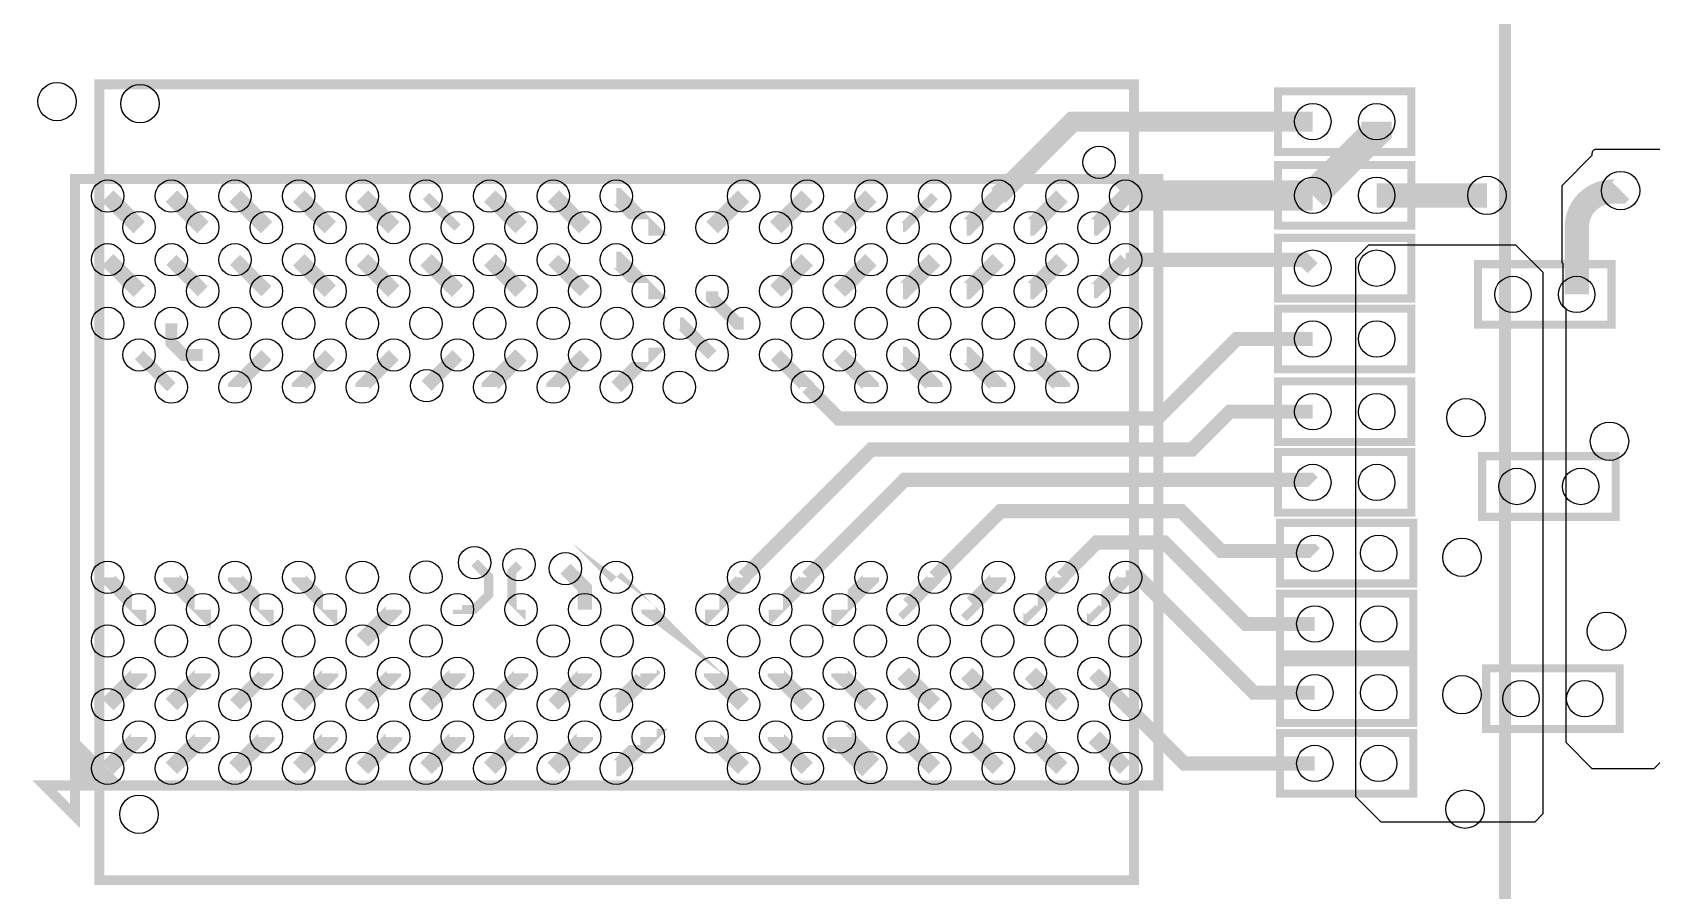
# Model space of a CAD drawing. Extents: x -17 to 168, y 0 to 127.
# Drawn here: x 96.72 to 117.06, y 68.71 to 79.5 of the extents above; entities that cross this region are included whole.
import ezdxf

# ---------------------------------------------------------------- set-up
doc = ezdxf.new("R2010")
doc.units = 0
doc.header["$MEASUREMENT"] = 0
for name, color, linetype in [('ET_TOP', 123, 'CONTINUOUS'), ('PG_SILKSCREEN_TOP', 123, 'CONTINUOUS'), ('PIN_TOP', 4, 'CONTINUOUS'), ('VC_TOP', 131, 'CONTINUOUS')]:
    doc.layers.add(name, color=color, linetype=linetype)

msp = doc.modelspace()

# ---------------------------------------------------------------- linework, layer by layer
at = {"layer": 'ET_TOP'}
for points, const_width in [([(113.608612, 78.375993), (113.608612, 78.250491), (112.806988, 77.448893)], 0.381), ([(112.806988, 78.375993), (109.790205, 78.375993), (108.854011, 77.439799)], 0.254), ([(98.058707, 77.044601), (97.663787, 77.439799)], 0.2032), ([(98.858807, 77.044601), (98.463887, 77.439799)], 0.2032), ([(99.658703, 77.044601), (99.263708, 77.439799)], 0.2032), ([(100.458803, 77.044601), (100.063808, 77.439799)], 0.2032), ([(101.258599, 77.044601), (100.863705, 77.439799)], 0.2032), ([(102.858799, 77.044601), (102.463905, 77.439799)], 0.2032), ([(103.658695, 77.044601), (103.2637, 77.439799)], 0.2032), ([(104.458694, 77.044601), (104.458795, 77.044601), (104.0638, 77.439799), (104.053894, 77.439799)], 0.2032), ([(105.258591, 77.044601), (105.653789, 77.439799)], 0.2032), ([(106.058691, 77.044601), (106.453889, 77.439799)], 0.2032), ([(106.858791, 77.044601), (107.253989, 77.439799)], 0.2032), ([(108.458686, 77.044601), (108.458787, 77.044601), (108.854011, 77.439799)], 0.2032), ([(109.258583, 77.044601), (109.258608, 77.044601), (109.653807, 77.439799)], 0.2032), ([(110.058683, 77.044601), (110.058708, 77.044601), (110.453907, 77.439799)], 0.2032), ([(112.806988, 77.448893), (110.463101, 77.448893), (110.453907, 77.439799)], 0.381), ([(113.608612, 77.448893), (114.995503, 77.448893)], 0.3048), ([(116.5733, 77.496695), (116.6622, 77.496695), (116.6749, 77.509395)], 0.3048), ([(102.058699, 77.044601), (101.663805, 77.439799)], 0.1143), ([(107.658586, 77.044601), (107.658687, 77.044601), (108.053911, 77.439799)], 0.1143), ([(116.123212, 76.204293), (116.123212, 77.046607)], 0.3048), ([(98.058707, 76.244704), (97.663787, 76.639903)], 0.2032), ([(98.858807, 76.244704), (98.463887, 76.639903)], 0.1778), ([(99.658703, 76.244704), (99.263708, 76.639903)], 0.1778), ([(100.458803, 76.244704), (100.063808, 76.639903)], 0.2032), ([(101.258599, 76.244704), (100.863705, 76.639903)], 0.2032), ([(102.058699, 76.244704), (101.663805, 76.639903)], 0.2032), ([(102.858799, 76.244704), (102.463905, 76.639903)], 0.2032), ([(103.658695, 76.244704), (103.2637, 76.639903)], 0.1778), ([(104.458694, 76.244704), (104.458795, 76.244704), (104.0638, 76.639903), (104.053894, 76.639903)], 0.2032), ([(106.058691, 76.244704), (106.453889, 76.639903)], 0.2032), ([(106.858791, 76.244704), (107.253989, 76.639903)], 0.2032), ([(107.658586, 76.244704), (107.658687, 76.244704), (108.053911, 76.639903)], 0.2032), ([(108.458686, 76.244704), (108.458787, 76.244704), (108.854011, 76.639903)], 0.2032), ([(109.258583, 76.244704), (109.258608, 76.244704), (109.653807, 76.639903)], 0.2032), ([(110.058683, 76.244704), (110.058708, 76.244704), (110.453907, 76.639903)], 0.1778), ([(110.453907, 76.639903), (112.701603, 76.639903), (112.806988, 76.534493)], 0.1778), ([(105.258591, 76.244704), (105.258591, 76.155804), (105.574592, 75.839803), (105.653789, 75.839803)], 0.1524), ([(98.858807, 75.444604), (98.616287, 75.444604), (98.463887, 75.597004), (98.463887, 75.839803)], 0.1524), ([(105.258591, 75.444604), (104.863595, 75.839803), (104.853689, 75.839803)], 0.1524), ([(106.453889, 75.039703), (106.847665, 74.646003), (110.855506, 74.646003), (111.854996, 75.645493), (112.806988, 75.645493)], 0.1778), ([(98.058707, 75.444604), (98.463887, 75.039703)], 0.1524), ([(99.658703, 75.444604), (99.263708, 75.049609), (99.263708, 75.039703)], 0.1778), ([(100.458803, 75.444604), (100.063808, 75.049609), (100.063808, 75.039703)], 0.1778), ([(101.258599, 75.444604), (100.863705, 75.049609), (100.863705, 75.039703)], 0.1778), ([(102.058699, 75.444604), (101.671095, 75.057)], 0.1778), ([(102.858799, 75.444604), (102.463905, 75.049609), (102.463905, 75.039703)], 0.2032), ([(103.658695, 75.444604), (103.2637, 75.049609), (103.2637, 75.039703)], 0.1778), ([(104.458694, 75.444604), (104.458795, 75.444604), (104.053894, 75.039703)], 0.1778), ([(106.058691, 75.444604), (106.453889, 75.049609), (106.453889, 75.039703)], 0.1778), ([(106.858791, 75.444604), (107.253989, 75.049609), (107.253989, 75.039703)], 0.2032), ([(107.658586, 75.444604), (107.658687, 75.444604), (108.053911, 75.049609), (108.053911, 75.039703)], 0.2032), ([(108.458686, 75.444604), (108.458787, 75.444604), (108.854011, 75.049609), (108.854011, 75.039703)], 0.2032), ([(109.258583, 75.444604), (109.258608, 75.444604), (109.653807, 75.049609), (109.653807, 75.039703)], 0.2032), ([(105.653789, 72.649791), (107.26039, 74.256392), (111.290887, 74.256392), (111.765588, 74.731093), (112.806988, 74.731093)], 0.1778), ([(112.806988, 73.842093), (112.773689, 73.875392), (107.67949, 73.875392), (106.453889, 72.649791)], 0.1778), ([(108.053911, 72.649791), (108.885812, 73.481692), (111.155201, 73.481692), (111.655073, 72.98182), (112.803661, 72.98182), (112.832388, 72.953093)], 0.1778), ([(104.458694, 72.244814), (104.458694, 72.244788), (104.458795, 72.244712), (104.053894, 72.649791)], 0.1778), ([(109.653807, 72.649791), (110.092007, 73.087992), (110.939301, 73.087992), (111.9632, 72.064093), (112.832388, 72.064093)], 0.1778), ([(102.2731, 72.834805), (102.4509, 72.657005), (102.4509, 72.429903), (102.265709, 72.244712), (102.058699, 72.244712), (102.058699, 72.244814)], 0.1143), ([(102.858799, 72.244814), (102.858799, 72.244712), (102.743305, 72.360307), (102.743305, 72.721699), (102.8319, 72.810395)], 0.1143), ([(103.658695, 72.244814), (103.658695, 72.244712), (103.658899, 72.516695), (103.4161, 72.759595)], 0.1778), ([(98.058707, 72.244814), (98.058707, 72.244712), (97.663787, 72.639911), (97.663787, 72.649791)], 0.1778), ([(98.858807, 72.244814), (98.858807, 72.244712), (98.463887, 72.639911), (98.463887, 72.649791)], 0.2032), ([(99.658703, 72.244814), (99.658703, 72.244712), (99.263708, 72.639911), (99.263708, 72.649791)], 0.1778), ([(100.458803, 72.244814), (100.458803, 72.244712), (100.063808, 72.639911), (100.063808, 72.649791)], 0.1778), ([(105.258591, 72.244814), (105.258591, 72.244712), (105.653789, 72.639911), (105.653789, 72.649791)], 0.1778), ([(106.058691, 72.244814), (106.058691, 72.244712), (106.453889, 72.639911), (106.453889, 72.649791)], 0.1778), ([(106.858791, 72.244814), (106.858791, 72.244712), (107.253989, 72.639911), (107.253989, 72.649791)], 0.2032), ([(107.658586, 72.244814), (107.658687, 72.244712), (108.053911, 72.639911), (108.053911, 72.649791)], 0.1778), ([(108.458686, 72.244814), (108.458787, 72.244712), (108.854011, 72.639911), (108.854011, 72.649791)], 0.2032), ([(109.258583, 72.244814), (109.258608, 72.244788), (109.258608, 72.244712), (109.653807, 72.639911), (109.653807, 72.649791)], 0.1778), ([(110.058683, 72.244814), (110.058708, 72.244788), (110.058708, 72.244712), (110.453907, 72.639911), (110.453907, 72.649791)], 0.1778), ([(110.453907, 72.649791), (110.615501, 72.649791), (112.0648, 71.200493), (112.832388, 71.200493)], 0.1778), ([(101.258599, 72.244814), (101.258599, 72.244712), (100.863705, 71.849691)], 0.2032), ([(98.058707, 71.444714), (98.058707, 71.444612), (97.663787, 71.049591)], 0.2032), ([(98.858807, 71.444714), (98.858807, 71.444612), (98.463887, 71.049591)], 0.2032), ([(99.658703, 71.444714), (99.658703, 71.444612), (99.263708, 71.049591)], 0.1778), ([(100.458803, 71.444714), (100.458803, 71.444612), (100.063808, 71.049591)], 0.2032), ([(101.258599, 71.444714), (101.258599, 71.444612), (100.863705, 71.049591)], 0.1778), ([(102.058699, 71.444714), (102.058699, 71.444612), (101.663805, 71.049591)], 0.2032), ([(102.858799, 71.444714), (102.858799, 71.444612), (102.463905, 71.049591)], 0.1778), ([(103.658695, 71.444714), (103.658695, 71.444612), (103.2637, 71.049591)], 0.1778), ([(104.458694, 71.444714), (104.458694, 71.444688), (104.458795, 71.444612), (104.0638, 71.049591), (104.053894, 71.049591)], 0.2032), ([(105.258591, 71.444714), (105.258591, 71.444612), (105.653789, 71.049591)], 0.2032), ([(106.058691, 71.444714), (106.058691, 71.444612), (106.453889, 71.049591)], 0.2032), ([(106.858791, 71.444714), (106.858791, 71.444612), (107.253989, 71.049591)], 0.2032), ([(107.658586, 71.444714), (107.658687, 71.444612), (108.053911, 71.049591)], 0.2032), ([(108.458686, 71.444714), (108.458787, 71.444612), (108.854011, 71.049591)], 0.2032), ([(109.258583, 71.444714), (109.258608, 71.444688), (109.258608, 71.444612), (109.653807, 71.049591)], 0.2032), ([(110.058683, 71.444714), (110.058708, 71.444688), (110.058708, 71.444612), (110.453907, 71.049591)], 0.1778), ([(112.832388, 70.311493), (111.192081, 70.311493), (110.453907, 71.049591)], 0.1778), ([(98.058707, 70.644817), (98.058707, 70.644791), (97.663787, 70.249491)], 0.2032), ([(98.858807, 70.644817), (98.858807, 70.644791), (98.463887, 70.249491)], 0.2032), ([(99.658703, 70.644817), (99.658703, 70.644791), (99.263708, 70.249491)], 0.2032), ([(100.458803, 70.644817), (100.458803, 70.644791), (100.063808, 70.249491)], 0.2032), ([(101.258599, 70.644817), (101.258599, 70.644791), (100.863705, 70.249491)], 0.2032), ([(102.058699, 70.644817), (102.058699, 70.644791), (101.663805, 70.249491)], 0.2032), ([(102.858799, 70.644817), (102.858799, 70.644791), (102.463905, 70.249491)], 0.2032), ([(103.658695, 70.644817), (103.658695, 70.644791), (103.2637, 70.249491)], 0.2032), ([(104.458694, 70.644817), (104.458694, 70.644791), (104.458795, 70.644791), (104.0638, 70.249491), (104.053894, 70.249491)], 0.2032), ([(105.258591, 70.644817), (105.258591, 70.644791), (105.653789, 70.249491)], 0.2032), ([(106.058691, 70.644817), (106.058691, 70.644791), (106.453889, 70.249491)], 0.2032), ([(106.858791, 70.644817), (106.858791, 70.644791), (106.864404, 70.644791), (107.2515, 70.257695)], 0.3048), ([(107.658586, 70.644817), (107.658611, 70.644791), (107.658687, 70.644791), (108.053911, 70.249491)], 0.2032), ([(108.458686, 70.644817), (108.458711, 70.644791), (108.458787, 70.644791), (108.854011, 70.249491)], 0.2032), ([(109.258583, 70.644817), (109.653807, 70.249491)], 0.2032), ([(110.058683, 70.644817), (110.453907, 70.249491)], 0.2032)]:
    msp.add_lwpolyline(points, dxfattribs=dict(at, const_width=const_width))
msp.add_lwpolyline([(116.3193, 70.244995), (115.9891, 70.575195), (115.9891, 76.023495), (115.951508, 76.061087), (115.951508, 76.589103), (115.9383, 76.602107), (115.9383, 77.572895), (116.3193, 77.953895), (116.3193, 77.979295, -0.414214), (116.3701, 78.030095), (117.4369, 78.030095), (117.7163, 77.750695), (117.7163, 70.867295), (117.094, 70.244995)], format="xyb", close=True, dxfattribs=at)
at = {"layer": 'ET_TOP', "const_width": 0.3048}
msp.add_lwpolyline([(116.123212, 77.046607, -0.414214), (116.5733, 77.496695)], format="xyb", dxfattribs=at)
at = {"layer": 'ET_TOP'}
msp.add_lwpolyline([(113.3475, 76.661493), (113.5126, 76.826593), (115.3541, 76.826593), (115.697, 76.483693), (115.697, 69.676493), (115.5954, 69.574893), (113.665, 69.574893), (113.3475, 69.892393)], close=True, dxfattribs=at)
at = {"layer": 'PG_SILKSCREEN_TOP'}
for points, const_width in [([(115.221995, 52.820595), (115.221995, 88.11641)], 0.1524), ([(97.759495, 70.060109), (97.276895, 70.542709), (97.276895, 70.415709), (97.607095, 70.085509), (97.505495, 70.085509), (97.302295, 70.288709), (97.251495, 70.237909), (97.251495, 70.034709), (97.403895, 70.034709), (97.403895, 70.060109), (97.276895, 70.187109)], 0.127)]:
    msp.add_lwpolyline(points, dxfattribs=dict(at, const_width=const_width))
for points, const_width in [([(97.558606, 78.844597), (97.558606, 68.844693), (110.558809, 68.844693), (110.558809, 78.844597)], 0.124993), ([(114.046, 77.994993), (112.3696, 77.994993), (112.3696, 78.756993), (114.046, 78.756993)], 0.1016), ([(112.3696, 77.829893), (114.046, 77.829893), (114.046, 77.067893), (112.3696, 77.067893)], 0.1016), ([(97.251495, 77.654709), (97.251495, 70.034709), (110.865895, 70.034709), (110.865895, 77.654709)], 0.127), ([(114.046, 76.153493), (112.3696, 76.153493), (112.3696, 76.915493), (114.046, 76.915493)], 0.1016), ([(114.8842, 76.585293), (116.5606, 76.585293), (116.5606, 75.823293), (114.8842, 75.823293)], 0.1016), ([(114.046, 75.264493), (112.3696, 75.264493), (112.3696, 76.026493), (114.046, 76.026493)], 0.1016), ([(114.046, 74.350093), (112.3696, 74.350093), (112.3696, 75.112093), (114.046, 75.112093)], 0.1016), ([(114.046, 73.461093), (112.3696, 73.461093), (112.3696, 74.223093), (114.046, 74.223093)], 0.1016), ([(114.935, 74.172293), (116.6114, 74.172293), (116.6114, 73.410293), (114.935, 73.410293)], 0.1016), ([(114.0714, 72.572093), (112.395, 72.572093), (112.395, 73.334093), (114.0714, 73.334093)], 0.1016), ([(114.0714, 71.683093), (112.395, 71.683093), (112.395, 72.445093), (114.0714, 72.445093)], 0.1016), ([(114.0714, 70.819493), (112.395, 70.819493), (112.395, 71.581493), (114.0714, 71.581493)], 0.1016), ([(114.9858, 71.505293), (116.6622, 71.505293), (116.6622, 70.743293), (114.9858, 70.743293)], 0.1016), ([(114.0714, 69.930493), (112.395, 69.930493), (112.395, 70.692493), (114.0714, 70.692493)], 0.1016), ([(97.251495, 70.034709), (96.870495, 70.034709), (97.251495, 69.653709)], 0.127)]:
    msp.add_lwpolyline(points, close=True, dxfattribs=dict(at, const_width=const_width))
at = {"layer": 'PIN_TOP'}
for centre, radius in [((112.806988, 78.375993), 0.2286), ((113.608612, 78.375993), 0.2286), ((112.806988, 77.448893), 0.2286), ((113.608612, 77.448893), 0.2286), ((98.058707, 77.044601), 0.2032), ((98.858807, 77.044601), 0.2032), ((99.658703, 77.044601), 0.2032), ((100.458803, 77.044601), 0.2032), ((101.258599, 77.044601), 0.2032), ((102.058699, 77.044601), 0.2032), ((102.858799, 77.044601), 0.2032), ((103.658695, 77.044601), 0.2032), ((104.458694, 77.044601), 0.2032), ((105.258591, 77.044601), 0.2032), ((106.058691, 77.044601), 0.2032), ((106.858791, 77.044601), 0.2032), ((107.658586, 77.044601), 0.2032), ((108.458686, 77.044601), 0.2032), ((109.258583, 77.044601), 0.2032), ((110.058683, 77.044601), 0.2032), ((112.806988, 76.534493), 0.2286), ((113.608612, 76.534493), 0.2286), ((98.058707, 76.244704), 0.2032), ((98.858807, 76.244704), 0.2032), ((99.658703, 76.244704), 0.2032), ((100.458803, 76.244704), 0.2032), ((101.258599, 76.244704), 0.2032), ((102.058699, 76.244704), 0.2032), ((102.858799, 76.244704), 0.2032), ((103.658695, 76.244704), 0.2032), ((104.458694, 76.244704), 0.2032), ((105.258591, 76.244704), 0.2032), ((106.058691, 76.244704), 0.2032), ((106.858791, 76.244704), 0.2032), ((107.658586, 76.244704), 0.2032), ((108.458686, 76.244704), 0.2032), ((109.258583, 76.244704), 0.2032), ((110.058683, 76.244704), 0.2032), ((115.321588, 76.204293), 0.2286), ((116.123212, 76.204293), 0.2286), ((112.806988, 75.645493), 0.2286), ((113.608612, 75.645493), 0.2286), ((98.058707, 75.444604), 0.2032), ((98.858807, 75.444604), 0.2032), ((99.658703, 75.444604), 0.2032), ((100.458803, 75.444604), 0.2032), ((101.258599, 75.444604), 0.2032), ((102.058699, 75.444604), 0.2032), ((102.858799, 75.444604), 0.2032), ((103.658695, 75.444604), 0.2032), ((104.458694, 75.444604), 0.2032), ((105.258591, 75.444604), 0.2032), ((106.058691, 75.444604), 0.2032), ((106.858791, 75.444604), 0.2032), ((107.658586, 75.444604), 0.2032), ((108.458686, 75.444604), 0.2032), ((109.258583, 75.444604), 0.2032), ((110.058683, 75.444604), 0.2032), ((112.806988, 74.731093), 0.2286), ((113.608612, 74.731093), 0.2286), ((112.806988, 73.842093), 0.2286), ((113.608612, 73.842093), 0.2286), ((115.372388, 73.791293), 0.2286), ((116.174012, 73.791293), 0.2286), ((112.832388, 72.953093), 0.2286), ((113.634012, 72.953093), 0.2286), ((98.058707, 72.244814), 0.2032), ((98.858807, 72.244814), 0.2032), ((99.658703, 72.244814), 0.2032), ((100.458803, 72.244814), 0.2032), ((101.258599, 72.244814), 0.2032), ((102.058699, 72.244814), 0.2032), ((102.858799, 72.244814), 0.2032), ((103.658695, 72.244814), 0.2032), ((104.458694, 72.244814), 0.2032), ((105.258591, 72.244814), 0.2032), ((106.058691, 72.244814), 0.2032), ((106.858791, 72.244814), 0.2032), ((107.658586, 72.244814), 0.2032), ((108.458686, 72.244814), 0.2032), ((109.258583, 72.244814), 0.2032), ((110.058683, 72.244814), 0.2032), ((112.832388, 72.064093), 0.2286), ((113.634012, 72.064093), 0.2286), ((98.058707, 71.444714), 0.2032), ((98.858807, 71.444714), 0.2032), ((99.658703, 71.444714), 0.2032), ((100.458803, 71.444714), 0.2032), ((101.258599, 71.444714), 0.2032), ((102.058699, 71.444714), 0.2032), ((102.858799, 71.444714), 0.2032), ((103.658695, 71.444714), 0.2032), ((104.458694, 71.444714), 0.2032), ((105.258591, 71.444714), 0.2032), ((106.058691, 71.444714), 0.2032), ((106.858791, 71.444714), 0.2032), ((107.658586, 71.444714), 0.2032), ((108.458686, 71.444714), 0.2032), ((109.258583, 71.444714), 0.2032), ((110.058683, 71.444714), 0.2032), ((112.832388, 71.200493), 0.2286), ((113.634012, 71.200493), 0.2286), ((115.423188, 71.124293), 0.2286), ((116.224812, 71.124293), 0.2286), ((98.058707, 70.644817), 0.2032), ((98.858807, 70.644817), 0.2032), ((99.658703, 70.644817), 0.2032), ((100.458803, 70.644817), 0.2032), ((101.258599, 70.644817), 0.2032), ((102.058699, 70.644817), 0.2032), ((102.858799, 70.644817), 0.2032), ((103.658695, 70.644817), 0.2032), ((104.458694, 70.644817), 0.2032), ((105.258591, 70.644817), 0.2032), ((106.058691, 70.644817), 0.2032), ((106.858791, 70.644817), 0.2032), ((107.658586, 70.644817), 0.2032), ((108.458686, 70.644817), 0.2032), ((109.258583, 70.644817), 0.2032), ((110.058683, 70.644817), 0.2032), ((112.832388, 70.311493), 0.2286), ((113.634012, 70.311493), 0.2286)]:
    msp.add_circle(centre, radius, dxfattribs=at)
at = {"layer": 'VC_TOP'}
for centre, radius in [((97.028, 78.626995), 0.2413), ((98.0694, 78.601595), 0.2413), ((110.1217, 77.864995), 0.2032), ((116.6749, 77.509395), 0.2413), ((97.663787, 77.439799), 0.2032), ((98.463887, 77.439799), 0.2032), ((99.263708, 77.439799), 0.2032), ((100.063808, 77.439799), 0.2032), ((100.863705, 77.439799), 0.2032), ((101.663805, 77.439799), 0.2032), ((102.463905, 77.439799), 0.2032), ((103.2637, 77.439799), 0.2032), ((104.053894, 77.439799), 0.2032), ((105.653789, 77.439799), 0.2032), ((106.453889, 77.439799), 0.2032), ((107.253989, 77.439799), 0.2032), ((108.053911, 77.439799), 0.2032), ((108.854011, 77.439799), 0.2032), ((109.653807, 77.439799), 0.2032), ((110.453907, 77.439799), 0.2032), ((114.995503, 77.448893), 0.2413), ((97.663787, 76.639903), 0.2032), ((98.463887, 76.639903), 0.2032), ((99.263708, 76.639903), 0.2032), ((100.063808, 76.639903), 0.2032), ((100.863705, 76.639903), 0.2032), ((101.663805, 76.639903), 0.2032), ((102.463905, 76.639903), 0.2032), ((103.2637, 76.639903), 0.2032), ((104.053894, 76.639903), 0.2032), ((106.453889, 76.639903), 0.2032), ((107.253989, 76.639903), 0.2032), ((108.053911, 76.639903), 0.2032), ((108.854011, 76.639903), 0.2032), ((109.653807, 76.639903), 0.2032), ((110.453907, 76.639903), 0.2032), ((97.663787, 75.839803), 0.2032), ((98.463887, 75.839803), 0.2032), ((99.263987, 75.839803), 0.2032), ((100.063808, 75.839803), 0.2032), ((100.863908, 75.839803), 0.2032), ((101.663805, 75.839803), 0.2032), ((102.463905, 75.839803), 0.2032), ((103.2637, 75.839803), 0.2032), ((104.0638, 75.839803), 0.2032), ((104.853689, 75.839803), 0.2032), ((105.653789, 75.839803), 0.2032), ((106.453889, 75.839803), 0.2032), ((107.253811, 75.839803), 0.2032), ((108.053911, 75.839803), 0.2032), ((108.853707, 75.839803), 0.2032), ((109.653807, 75.839803), 0.2032), ((110.453703, 75.839803), 0.2032), ((98.463887, 75.039703), 0.2032), ((99.263708, 75.039703), 0.2032), ((100.063808, 75.039703), 0.2032), ((100.863705, 75.039703), 0.2032), ((101.671095, 75.057), 0.2032), ((102.463905, 75.039703), 0.2032), ((103.2637, 75.039703), 0.2032), ((104.053894, 75.039703), 0.2032), ((104.846095, 75.038509), 0.2032), ((106.453889, 75.039703), 0.2032), ((107.253989, 75.039703), 0.2032), ((108.053911, 75.039703), 0.2032), ((108.854011, 75.039703), 0.2032), ((109.653807, 75.039703), 0.2032), ((114.7318, 74.654893), 0.2413), ((116.5352, 74.359795), 0.2413), ((114.681, 72.902293), 0.2413), ((97.663787, 72.649791), 0.2032), ((98.463887, 72.649791), 0.2032), ((99.263708, 72.649791), 0.2032), ((100.063808, 72.649791), 0.2032), ((100.863705, 72.649791), 0.2032), ((101.6635, 72.651899), 0.2032), ((102.2731, 72.834805), 0.2032), ((102.8319, 72.810395), 0.2032), ((103.4161, 72.759595), 0.2032), ((104.053894, 72.649791), 0.2032), ((105.653789, 72.649791), 0.2032), ((106.453889, 72.649791), 0.2032), ((107.253989, 72.649791), 0.2032), ((108.053911, 72.649791), 0.2032), ((108.854011, 72.649791), 0.2032), ((109.653807, 72.649791), 0.2032), ((110.453907, 72.649791), 0.2032), ((97.663787, 71.849691), 0.2032), ((98.463608, 71.849691), 0.2032), ((99.263708, 71.849691), 0.2032), ((100.063808, 71.849691), 0.2032), ((100.863705, 71.849691), 0.2032), ((101.6635, 71.849691), 0.2032), ((103.263395, 71.849691), 0.2032), ((104.063495, 71.849691), 0.2032), ((105.653789, 71.849691), 0.2032), ((106.444999, 71.849691), 0.2032), ((107.245201, 71.849691), 0.2032), ((108.044996, 71.849691), 0.2032), ((108.845096, 71.849691), 0.2032), ((109.644891, 71.849691), 0.2032), ((110.444991, 71.849691), 0.2032), ((116.4971, 71.972195), 0.2413), ((97.663787, 71.049591), 0.2032), ((98.463887, 71.049591), 0.2032), ((99.263708, 71.049591), 0.2032), ((100.063808, 71.049591), 0.2032), ((100.863705, 71.049591), 0.2032), ((101.663805, 71.049591), 0.2032), ((102.463905, 71.049591), 0.2032), ((103.2637, 71.049591), 0.2032), ((104.053894, 71.049591), 0.2032), ((105.653789, 71.049591), 0.2032), ((106.453889, 71.049591), 0.2032), ((107.253989, 71.049591), 0.2032), ((108.053911, 71.049591), 0.2032), ((108.854011, 71.049591), 0.2032), ((109.653807, 71.049591), 0.2032), ((110.453907, 71.049591), 0.2032), ((114.681, 71.175093), 0.2413), ((97.663787, 70.249491), 0.2032), ((98.463887, 70.249491), 0.2032), ((99.263708, 70.249491), 0.2032), ((100.063808, 70.249491), 0.2032), ((100.863705, 70.249491), 0.2032), ((101.663805, 70.249491), 0.2032), ((102.463905, 70.249491), 0.2032), ((103.2637, 70.249491), 0.2032), ((104.053894, 70.249491), 0.2032), ((105.653789, 70.249491), 0.2032), ((106.453889, 70.249491), 0.2032), ((107.2515, 70.257695), 0.2032), ((108.053911, 70.249491), 0.2032), ((108.854011, 70.249491), 0.2032), ((109.653807, 70.249491), 0.2032), ((110.453907, 70.249491), 0.2032), ((98.0567, 69.673495), 0.2413), ((114.7191, 69.736995), 0.2413)]:
    msp.add_circle(centre, radius, dxfattribs=at)

doc.saveas('drawing.dxf')
